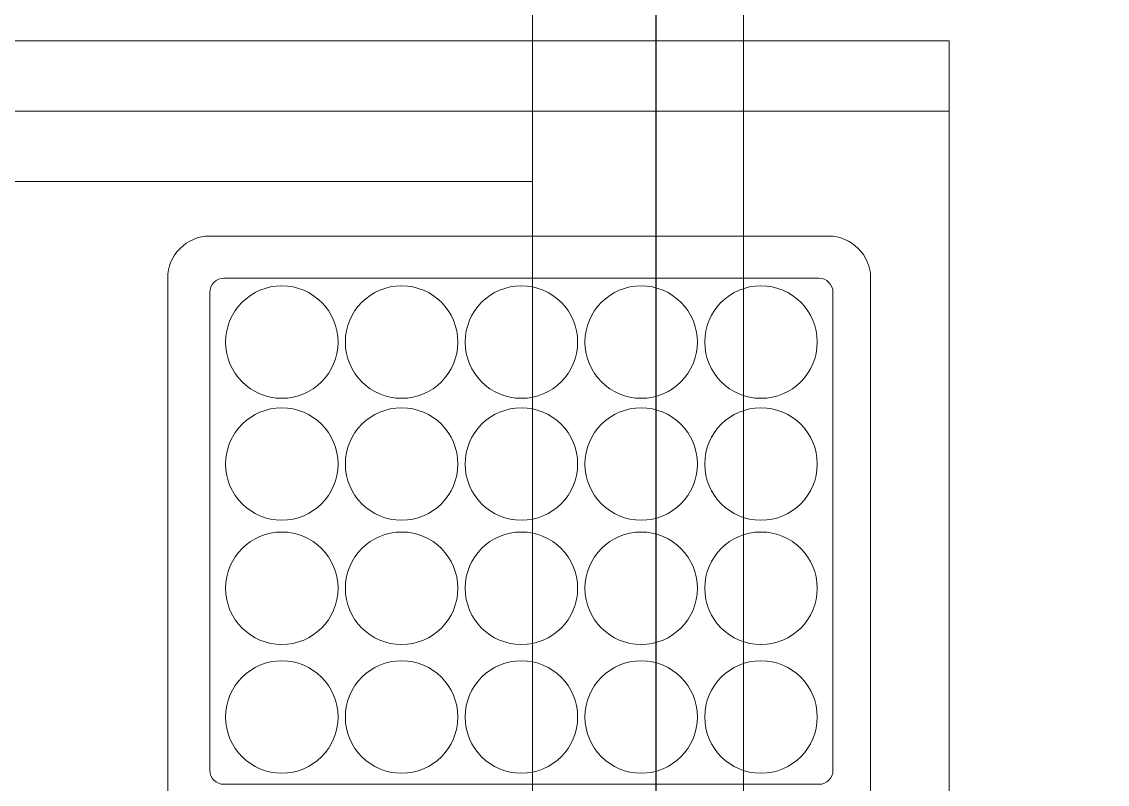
# Model space of a CAD drawing. Header units: millimetres. Extents: x 744843 to 745492, y 2520966 to 2521458.
# Drawn here: x 745403.883 to 745404.655, y 2521105.886 to 2521106.429 of the extents above; entities that cross this region are included whole.
import ezdxf

# ---------------------------------------------------------------- set-up
doc = ezdxf.new("R2010")
doc.units = ezdxf.units.MM
doc.layers.add('A_Ejes', color=8, linetype='Continuous')
for name, color, linetype, lineweight in [('A_Muebles_Cocina_2a.Etapa', 230, 'Continuous', 20), ('A_Muros', 30, 'Continuous', 20), ('A_Muros_Bajos', 31, 'Continuous', 20)]:
    doc.layers.add(name, color=color, linetype=linetype, lineweight=lineweight)

# ---------------------------------------------------------------- blocks, each defined once
blk = doc.blocks.new('Cocina_Cafeteria')
at = {"layer": 'A_Muebles_Cocina_2a.Etapa', "color": 8}
for p, q in [((0, 0.8), (0, 0)), ((1.42837, 0.8), (0, 0.8)), ((1.42837, 0.75), (0, 0.75)), ((1.42837, 0.75), (0, 0.75))]:
    blk.add_line(p, q, dxfattribs=at)
at = {"layer": 'A_Muebles_Cocina_2a.Etapa'}
for p, q in [((0.08596, 0.66114), (0.52596, 0.66114)), ((0.08596, 0.66114), (0.52596, 0.66114)), ((0.05596, 0.63114), (0.05596, 0.17114)), ((0.05596, 0.63114), (0.05596, 0.17114)), ((0.09273, 0.63114), (0.51596, 0.63114)), ((0.09273, 0.63114), (0.51596, 0.63114)), ((0.55596, 0.63114), (0.55596, 0.17114)), ((0.55596, 0.63114), (0.55596, 0.17114)), ((0.08273, 0.62114), (0.08273, 0.28114)), ((0.08273, 0.62114), (0.08273, 0.28114)), ((0.52596, 0.62114), (0.52596, 0.28114)), ((0.52596, 0.62114), (0.52596, 0.28114)), ((0.09273, 0.27114), (0.51596, 0.27114)), ((0.09273, 0.27114), (0.51596, 0.27114))]:
    blk.add_line(p, q, dxfattribs=at)
for centre in [(0.13392, 0.58572), (0.13392, 0.58572), (0.21913, 0.58572), (0.21913, 0.58572), (0.30435, 0.58572), (0.30435, 0.58572), (0.38957, 0.58572), (0.38957, 0.58572), (0.47478, 0.58572), (0.47478, 0.58572), (0.13392, 0.49896), (0.13392, 0.49896), (0.21913, 0.49896), (0.21913, 0.49896), (0.30435, 0.49896), (0.30435, 0.49896), (0.38957, 0.49896), (0.38957, 0.49896), (0.47478, 0.49896), (0.47478, 0.49896), (0.13392, 0.4106), (0.13392, 0.4106), (0.21913, 0.4106), (0.21913, 0.4106), (0.30435, 0.4106), (0.30435, 0.4106), (0.38957, 0.4106), (0.38957, 0.4106), (0.47478, 0.4106), (0.47478, 0.4106), (0.13392, 0.31903), (0.13392, 0.31903), (0.21913, 0.31903), (0.21913, 0.31903), (0.30435, 0.31903), (0.30435, 0.31903), (0.38957, 0.31903), (0.38957, 0.31903), (0.47478, 0.31903), (0.47478, 0.31903)]:
    blk.add_circle(centre, 0.04, dxfattribs=at)
for centre, radius, start, end in [((0.08596, 0.63114), 0.03, 90, 180), ((0.08596, 0.63114), 0.03, 90, 180), ((0.52596, 0.63114), 0.03, 0, 90), ((0.52596, 0.63114), 0.03, 0, 90), ((0.09273, 0.62114), 0.01, 90, 180), ((0.09273, 0.62114), 0.01, 90, 180), ((0.51596, 0.62114), 0.01, 0, 90), ((0.51596, 0.62114), 0.01, 0, 90), ((0.09273, 0.28114), 0.01, 180, 270), ((0.09273, 0.28114), 0.01, 180, 270), ((0.51596, 0.28114), 0.01, 270, 0), ((0.51596, 0.28114), 0.01, 270, 0)]:
    blk.add_arc(centre, radius, start, end, dxfattribs=at)

msp = doc.modelspace()

# ---------------------------------------------------------------- linework, layer by layer
at = {"layer": 'A_Ejes'}
msp.add_line((745404.3345, 2521057.85076), (745404.33376, 2521173.13761), dxfattribs=at)
at = {"layer": 'A_Muros', "ltscale": 0.0065}
msp.add_lwpolyline([(745404.39622, 2521101.8347), (745404.39622, 2521103.61224), (745406.81377, 2521103.61224), (745406.81377, 2521103.76224), (745404.39622, 2521103.76224), (745404.39622, 2521106.71508), (745404.24622, 2521106.71508), (745404.24622, 2521104.01508), (745400.18948, 2521104.01508), (745400.18948, 2521103.86508), (745401.34622, 2521103.86508), (745401.34622, 2521103.28742), (745401.49622, 2521103.28742), (745401.49622, 2521103.86508), (745404.24622, 2521103.86508), (745404.24622, 2521101.8347)], close=True, dxfattribs=at)
at = {"layer": 'A_Muros_Bajos', "ltscale": 0.025}
msp.add_line((745404.24622, 2521106.31518), (745398.81091, 2521106.31518), dxfattribs=at)

# ---------------------------------------------------------------- block references
at = {"layer": 'A_Muebles_Cocina_2a.Etapa', "xscale": -1}
msp.add_blockref('Cocina_Cafeteria', (745404.54266, 2521105.61518), dxfattribs=at)

doc.saveas('drawing.dxf')
